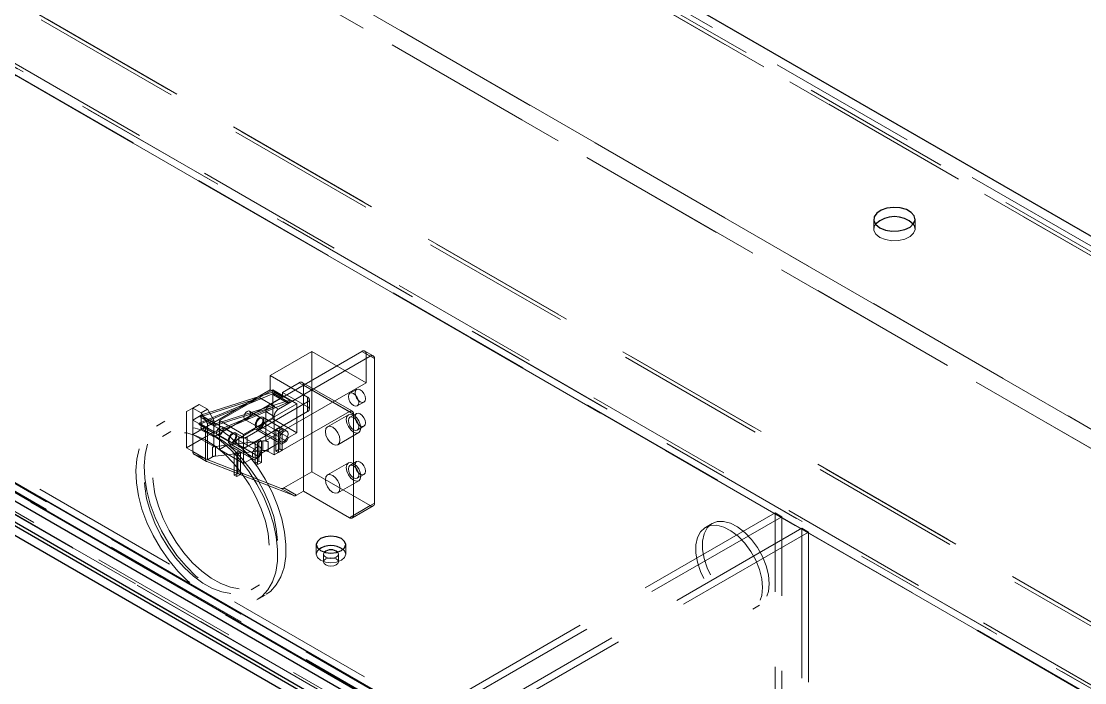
# Model space of a CAD drawing. Header units: millimetres. Extents: x 108 to 5832, y 144 to 4056.
# Drawn here: x 4600.6 to 4780.8, y 3245.9 to 3357.9 of the extents above; entities that cross this region are included whole.
import ezdxf

# ---------------------------------------------------------------- set-up
doc = ezdxf.new("R2010")
doc.units = ezdxf.units.MM
doc.header["$LTSCALE"] = 20
doc.linetypes.add('HIDDEN', pattern=[1.905, 1.27, -0.635])

msp = doc.modelspace()

# ---------------------------------------------------------------- linework, layer by layer
at = {"color": 1, "linetype": 'HIDDEN', "lineweight": 18}
for p, q in [((4136.91, 3690.52), (5317.77, 3008.81)), ((4108.62, 3674.19), (5289.49, 2992.49)), ((4176.5, 3667.66), (5316.36, 3009.63)), ((5317.36, 3009.73), (4177.09, 3667.99)), ((5344.64, 2994.94), (4180.75, 3666.84)), ((4136.91, 3661.12), (5317.77, 2979.42)), ((4135.49, 3658.67), (5316.36, 2976.97)), ((4151.05, 3652.96), (5290.9, 2994.94)), ((4108.62, 3644.79), (5289.49, 2963.09)), ((4109.04, 3643.88), (5289.9, 2962.18)), ((4110.04, 3643.97), (5290.9, 2962.27)), ((4116.05, 3629.24), (5279.51, 2957.59)), ((5280.59, 2957.57), (4116.77, 3629.43)), ((4115.83, 3628.06), (5280.01, 2955.99)), ((5279.51, 2956.28), (4116.05, 3627.93)), ((5279.56, 2956.33), (4116.23, 3627.9)), ((4116.97, 3628.71), (5281.15, 2956.65)), ((4054.96, 3593.97), (5218.42, 2922.32)), ((4054.96, 3592.67), (5218.42, 2921.01)), ((5218.14, 2920.85), (4054.96, 3592.34)), ((5219.69, 2923.05), (4065.28, 3589.48)), ((5219.69, 2921.75), (4065.28, 3588.17)), ((4059.34, 3586.22), (5213.75, 2919.79)), ((4059.38, 3586.12), (5213.8, 2919.7)), ((5213.9, 2919.71), (4059.48, 3586.13)), ((4059.48, 3584.83), (5213.9, 2918.4)), ((4668.76, 3234.9), (4496.22, 3334.5)), ((4745.05, 3324.36), (4745.05, 3322.72)), ((4752.05, 3322.72), (4752.05, 3324.36)), ((4649.84, 3301.98), (4642.77, 3297.9)), ((4658.33, 3301.98), (4642.77, 3293)), ((4644.18, 3292.19), (4659.74, 3301.17)), ((4649.84, 3301.98), (4659.03, 3296.68)), ((4649.84, 3301.98), (4649.84, 3281.57)), ((4659.74, 3301.17), (4658.33, 3301.98)), ((4660.24, 3301.22), (4658.83, 3302.03)), ((4659.03, 3301.58), (4660.45, 3300.76)), ((4659.03, 3296.68), (4659.03, 3301.58)), ((4660.45, 3300.76), (4660.45, 3276.26)), ((4649.13, 3294.23), (4642.77, 3297.9)), ((4642.77, 3295.45), (4642.77, 3297.9)), ((4659.03, 3296.68), (4642.06, 3286.88)), ((4647.72, 3296.68), (4644.89, 3295.04)), ((4647.72, 3296.68), (4656.21, 3291.78)), ((4656.71, 3291.83), (4648.22, 3296.73)), ((4648.43, 3278.3), (4648.43, 3296.27)), ((4656.91, 3291.37), (4648.43, 3296.27)), ((4643.34, 3294.83), (4630.74, 3289.57)), ((4630.77, 3289.83), (4641.03, 3294.12)), ((4641.03, 3294.12), (4630.92, 3290.9)), ((4630.96, 3291.17), (4643.55, 3295.17)), ((4642.77, 3295.45), (4631.1, 3288.72)), ((4644.89, 3294.23), (4633.22, 3287.49)), ((4634.18, 3290.25), (4643.23, 3295.47)), ((4643.58, 3292.65), (4641.03, 3294.12)), ((4644.89, 3294.23), (4642.77, 3295.45)), ((4643.23, 3295.47), (4647.33, 3293.11)), ((4643.23, 3295.47), (4643.23, 3290.57)), ((4643.34, 3294.64), (4643.34, 3294.83)), ((4643.34, 3294.83), (4645.88, 3293.36)), ((4643.55, 3294.76), (4643.34, 3294.64)), ((4643.34, 3294.64), (4645.88, 3293.17)), ((4643.55, 3295.17), (4646.09, 3293.7)), ((4643.55, 3295.17), (4643.55, 3294.76)), ((4643.55, 3294.76), (4646.09, 3293.29)), ((4644.89, 3294.23), (4644.89, 3295.04)), ((4649.13, 3292.59), (4644.89, 3295.04)), ((4649.13, 3292.59), (4649.13, 3294.23)), ((4649.43, 3292.19), (4649.43, 3293.82)), ((4657.42, 3295.55), (4656.29, 3294.9)), ((4629.69, 3292.39), (4628.63, 3291.78)), ((4628.63, 3291.78), (4629.69, 3292.39)), ((4630.75, 3293), (4629.69, 3292.39)), ((4629.69, 3292.39), (4630.75, 3293)), ((4629.69, 3292.39), (4631.1, 3291.58)), ((4629.69, 3292.39), (4629.69, 3287.9)), ((4632.16, 3292.19), (4630.75, 3293)), ((4631.1, 3291.58), (4632.16, 3292.19)), ((4632.16, 3292.19), (4633.22, 3290.35)), ((4645.88, 3293.36), (4633.29, 3288.1)), ((4633.31, 3288.36), (4643.58, 3292.65)), ((4643.58, 3292.65), (4633.46, 3289.43)), ((4633.51, 3289.7), (4646.09, 3293.7)), ((4638.28, 3287.88), (4647.33, 3293.11)), ((4638.88, 3287.49), (4649.13, 3293.41)), ((4642.77, 3293), (4644.18, 3292.19)), ((4645.88, 3293.17), (4645.88, 3293.36)), ((4646.09, 3293.29), (4645.88, 3293.17)), ((4646.09, 3293.7), (4646.09, 3293.29)), ((4647.33, 3293.11), (4647.33, 3288.21)), ((4649.13, 3293.41), (4649.13, 3291.78)), ((4657.54, 3292.74), (4658.67, 3293.39)), ((4628.63, 3291.78), (4628.63, 3285.66)), ((4631.1, 3291.17), (4629.69, 3290.35)), ((4631.81, 3289.13), (4629.69, 3290.35)), ((4630.92, 3290.9), (4630.96, 3291.17)), ((4630.92, 3290.9), (4633.46, 3289.43)), ((4630.96, 3291.17), (4633.51, 3289.7)), ((4632.16, 3289.74), (4631.1, 3291.58)), ((4631.1, 3291.17), (4637.47, 3287.49)), ((4631.1, 3288.72), (4631.1, 3291.17)), ((4633.22, 3290.35), (4632.16, 3289.74)), ((4633.22, 3290.35), (4633.22, 3285.86)), ((4634.18, 3290.25), (4638.28, 3287.88)), ((4634.18, 3285.35), (4634.18, 3290.25)), ((4638.48, 3290.47), (4640.6, 3289.25)), ((4638.88, 3285.86), (4649.13, 3291.78)), ((4641.4, 3290.63), (4639.28, 3291.86)), ((4645.63, 3288.48), (4641.53, 3290.85)), ((4643.23, 3290.57), (4641.78, 3289.74)), ((4643.48, 3290.96), (4642.06, 3291.78)), ((4642.06, 3286.88), (4642.06, 3291.78)), ((4643.23, 3290.57), (4647.33, 3288.21)), ((4656.21, 3291.78), (4643.48, 3284.43)), ((4643.48, 3284.43), (4643.48, 3290.96)), ((4656.04, 3291.25), (4652.5, 3289.21)), ((4657.42, 3291.47), (4656.29, 3290.82)), ((4656.91, 3274.22), (4656.91, 3291.37)), ((4624.96, 3290.14), (4623.54, 3289.32)), ((4625.96, 3288.41), (4624.54, 3287.59)), ((4629.69, 3287.9), (4631.81, 3289.13)), ((4630.74, 3289.57), (4630.77, 3289.83)), ((4630.74, 3289.57), (4633.29, 3288.1)), ((4630.77, 3289.83), (4633.31, 3288.36)), ((4631.1, 3288.72), (4633.22, 3287.49)), ((4631.81, 3289.13), (4631.81, 3287.49)), ((4632.16, 3289.74), (4632.16, 3283.61)), ((4633.46, 3289.43), (4633.51, 3289.7)), ((4636.81, 3287.98), (4634.68, 3289.21)), ((4640.22, 3288.84), (4637.18, 3287.08)), ((4644.33, 3286.47), (4640.22, 3288.84)), ((4640.58, 3288.63), (4640.22, 3288.84)), ((4640.48, 3289.03), (4644.58, 3286.66)), ((4641.43, 3289.12), (4640.58, 3288.63)), ((4644.68, 3286.27), (4640.58, 3288.63)), ((4641.78, 3289.74), (4641.43, 3289.12)), ((4645.53, 3286.76), (4641.43, 3289.12)), ((4645.88, 3287.37), (4641.78, 3289.74)), ((4643.76, 3288.76), (4644.4, 3289.12)), ((4643.76, 3285.08), (4643.76, 3288.76)), ((4643.76, 3288.76), (4644.18, 3288.51)), ((4644.18, 3288.51), (4644.82, 3288.88)), ((4644.18, 3284.84), (4644.18, 3288.51)), ((4644.4, 3289.12), (4644.4, 3285.45)), ((4644.4, 3289.12), (4644.82, 3288.88)), ((4644.82, 3288.88), (4644.82, 3285.21)), ((4657.54, 3288.65), (4658.67, 3289.31)), ((4631.81, 3287.49), (4628.63, 3285.66)), ((4633.22, 3285.86), (4629.69, 3287.9)), ((4629.69, 3287.9), (4629.69, 3285.01)), ((4633.22, 3288.31), (4631.81, 3287.49)), ((4631.81, 3283.79), (4631.81, 3287.49)), ((4633.22, 3288.31), (4637.47, 3285.86)), ((4633.29, 3288.1), (4633.31, 3288.36)), ((4633.52, 3285.89), (4641.54, 3286.82)), ((4633.88, 3287.82), (4636.01, 3286.59)), ((4637.18, 3287.08), (4636.83, 3286.47)), ((4641.03, 3285.83), (4636.93, 3288.2)), ((4641.29, 3284.72), (4637.18, 3287.08)), ((4637.47, 3287.49), (4637.47, 3285.86)), ((4638.28, 3282.98), (4638.28, 3287.88)), ((4638.88, 3285.86), (4638.88, 3287.49)), ((4640.22, 3286.72), (4640.86, 3287.08)), ((4640.22, 3283.04), (4640.22, 3286.72)), ((4640.22, 3286.72), (4640.65, 3286.47)), ((4640.65, 3286.47), (4641.29, 3286.84)), ((4640.86, 3287.08), (4640.86, 3283.41)), ((4640.86, 3287.08), (4641.29, 3286.84)), ((4641.29, 3286.84), (4641.29, 3283.16)), ((4641.54, 3285.19), (4641.54, 3286.82)), ((4642.06, 3286.88), (4642.44, 3286.66)), ((4642.44, 3286.66), (4642.44, 3285.03)), ((4645.53, 3286.76), (4644.68, 3286.27)), ((4645.88, 3287.37), (4645.53, 3286.76)), ((4647.33, 3288.21), (4645.88, 3287.37)), ((4654.25, 3286.18), (4657.79, 3288.22)), ((4628.63, 3285.66), (4632.16, 3283.61)), ((4629.69, 3285.01), (4631.81, 3283.79)), ((4633.01, 3285.74), (4633.22, 3285.86)), ((4633.01, 3284.1), (4633.01, 3285.74)), ((4633.52, 3285.89), (4633.52, 3284.26)), ((4641.54, 3285.19), (4633.52, 3284.26)), ((4635.63, 3286.19), (4634.18, 3285.35)), ((4634.18, 3285.35), (4638.28, 3282.98)), ((4639.73, 3283.82), (4635.63, 3286.19)), ((4635.98, 3285.98), (4635.63, 3286.19)), ((4635.88, 3286.38), (4639.98, 3284.01)), ((4636.83, 3286.47), (4635.98, 3285.98)), ((4640.08, 3283.61), (4635.98, 3285.98)), ((4636.69, 3284.68), (4637.33, 3285.04)), ((4640.93, 3284.1), (4636.83, 3286.47)), ((4637.11, 3284.43), (4637.75, 3284.8)), ((4637.33, 3285.04), (4637.33, 3281.37)), ((4637.33, 3285.04), (4637.75, 3284.8)), ((4637.75, 3284.8), (4637.75, 3281.12)), ((4640.65, 3282.8), (4640.65, 3286.47)), ((4644.33, 3286.47), (4641.29, 3284.72)), ((4643.48, 3284.43), (4642.44, 3285.03)), ((4644.4, 3285.45), (4643.76, 3285.08)), ((4643.76, 3285.08), (4644.18, 3284.84)), ((4644.82, 3285.21), (4644.18, 3284.84)), ((4644.68, 3286.27), (4644.33, 3286.47)), ((4644.4, 3285.45), (4644.82, 3285.21)), ((4629.9, 3284.56), (4632.02, 3283.33)), ((4632.06, 3283.31), (4629.94, 3284.54)), ((4644.66, 3278.77), (4629.94, 3284.54)), ((4646.78, 3277.55), (4632.06, 3283.31)), ((4633.01, 3284.1), (4632.16, 3283.61)), ((4636.69, 3281), (4636.69, 3284.68)), ((4636.69, 3284.68), (4637.11, 3284.43)), ((4637.11, 3280.76), (4637.11, 3284.43)), ((4639.73, 3283.82), (4638.28, 3282.98)), ((4640.08, 3283.61), (4639.73, 3283.82)), ((4640.93, 3284.1), (4640.08, 3283.61)), ((4640.86, 3283.41), (4640.22, 3283.04)), ((4640.22, 3283.04), (4640.65, 3282.8)), ((4641.29, 3283.16), (4640.65, 3282.8)), ((4640.86, 3283.41), (4641.29, 3283.16)), ((4641.29, 3284.72), (4640.93, 3284.1)), ((4656.04, 3283.09), (4652.5, 3281.05)), ((4657.42, 3283.31), (4656.29, 3282.65)), ((4637.33, 3281.37), (4636.69, 3281)), ((4637.33, 3281.37), (4637.75, 3281.12)), ((4649.84, 3281.57), (4645.11, 3278.84)), ((4649.84, 3281.57), (4659.74, 3275.86)), ((4636.69, 3281), (4637.11, 3280.76)), ((4637.75, 3281.12), (4637.11, 3280.76)), ((4654.25, 3278.01), (4657.79, 3280.06)), ((4657.54, 3280.49), (4658.67, 3281.14)), ((4644.66, 3278.77), (4646.78, 3277.55)), ((4647.24, 3277.62), (4645.11, 3278.84)), ((4647.24, 3277.62), (4648.43, 3278.3)), ((4648.43, 3278.3), (4656.21, 3273.81)), ((4659.74, 3275.86), (4656.21, 3273.81)), ((4656.71, 3273.76), (4660.24, 3275.81)), ((4656.91, 3274.22), (4660.45, 3276.26)), ((4728.33, 3274.64), (4674.17, 3243.37)), ((4728.33, 3274.64), (4729.46, 3273.98)), ((4728.33, 3146.93), (4728.33, 3274.64)), ((4729.46, 3273.98), (4675.3, 3242.72)), ((4717.68, 3272.83), (4716.55, 3272.17)), ((4729.46, 3146.28), (4729.46, 3273.98)), ((4678.69, 3240.76), (4732.86, 3272.02)), ((4679.82, 3240.1), (4733.99, 3271.37)), ((4733.99, 3271.37), (4732.86, 3272.02)), ((4732.86, 3272.02), (4732.86, 3144.32)), ((4733.99, 3271.37), (4733.99, 3143.66)), ((4650.59, 3269.25), (4650.59, 3267.62)), ((4655.59, 3267.62), (4655.59, 3269.25)), ((4651.84, 3267.62), (4651.84, 3266.31)), ((4654.34, 3266.31), (4654.34, 3267.62)), ((4639.54, 3261.61), (4640.96, 3262.43)), ((4640.54, 3259.88), (4641.96, 3260.69)), ((4724.55, 3258.32), (4725.68, 3258.97))]:
    msp.add_line(p, q, dxfattribs=at)
at = {"color": 7, "linetype": 'Continuous', "lineweight": 25}
for p, q in [((5344.64, 2996.57), (4180.75, 3668.47)), ((4053.47, 3595), (5217.37, 2923.09)), ((4053.47, 3593.36), (5217.37, 2921.46)), ((4300.95, 3444.82), (5213, 2918.31)), ((4665.22, 3232.86), (4492.69, 3332.46))]:
    msp.add_line(p, q, dxfattribs=at)
at = {"color": 8, "linetype": 'Continuous', "lineweight": 25}
for p, q in [((4300.95, 3449.03), (5217.01, 2920.2)), ((4300.95, 3445.43), (5212.62, 2919.13))]:
    msp.add_line(p, q, dxfattribs=at)
at = {"color": 7, "linetype": 'Continuous', "lineweight": 25, "flags": 128}
for points in [[(4746.08, 3322.93), (4747.02, 3322.54), (4748.12, 3322.35), (4749.27, 3322.38), (4750.34, 3322.62), (4751.22, 3323.05), (4751.81, 3323.62), (4752.05, 3324.27), (4751.91, 3324.93), (4751.4, 3325.53), (4750.59, 3326), (4749.55, 3326.29), (4748.41, 3326.38), (4747.28, 3326.24), (4746.29, 3325.9), (4745.55, 3325.39), (4745.13, 3324.77), (4745.08, 3324.11), (4745.41, 3323.47), (4746.08, 3322.93)], [(4651.33, 3268.23), (4652.14, 3267.92), (4653.09, 3267.81), (4654.05, 3267.92), (4654.86, 3268.23), (4655.4, 3268.7), (4655.59, 3269.25), (4655.4, 3269.8), (4654.86, 3270.27), (4654.05, 3270.58), (4653.09, 3270.69), (4652.14, 3270.58), (4651.33, 3270.27), (4650.78, 3269.8), (4650.59, 3269.25), (4650.78, 3268.7), (4651.33, 3268.23)]]:
    msp.add_lwpolyline(points, dxfattribs=at)
at = {"color": 1, "linetype": 'HIDDEN', "lineweight": 18, "flags": 128}
for points in [[(4745.35, 3323.54), (4745.13, 3323.14), (4745.08, 3322.47), (4745.41, 3321.84), (4746.08, 3321.3)], [(4746.08, 3321.3), (4747.02, 3320.91), (4748.12, 3320.72), (4749.27, 3320.75), (4750.34, 3320.99), (4751.22, 3321.42), (4751.81, 3321.99), (4752.05, 3322.64), (4751.91, 3323.3), (4751.75, 3323.54)], [(4658.93, 3293.96), (4658.86, 3294.39), (4658.67, 3294.83), (4658.38, 3295.22), (4658.04, 3295.49), (4657.71, 3295.61), (4657.42, 3295.55), (4657.23, 3295.33), (4657.16, 3294.98), (4657.23, 3294.55), (4657.42, 3294.11), (4657.71, 3293.72), (4658.04, 3293.45), (4658.38, 3293.33), (4658.67, 3293.39), (4658.86, 3293.61), (4658.93, 3293.96)], [(4657.8, 3293.31), (4657.73, 3293.74), (4657.54, 3294.18), (4657.25, 3294.57), (4656.91, 3294.84), (4656.57, 3294.96), (4656.29, 3294.9), (4656.1, 3294.68), (4656.03, 3294.33), (4656.1, 3293.9), (4656.29, 3293.46), (4656.57, 3293.07), (4656.91, 3292.8), (4657.25, 3292.68), (4657.54, 3292.74), (4657.73, 3292.96), (4657.8, 3293.31)], [(4645.46, 3269.24), (4645.24, 3271.38), (4644.76, 3273.6), (4644.05, 3275.87), (4643.11, 3278.12), (4641.96, 3280.32), (4640.63, 3282.41), (4639.15, 3284.35), (4637.55, 3286.1), (4635.86, 3287.63), (4634.12, 3288.89), (4632.36, 3289.87), (4630.63, 3290.54), (4628.96, 3290.88), (4627.39, 3290.9), (4625.94, 3290.59), (4624.65, 3289.95), (4623.56, 3289), (4622.67, 3287.77), (4622.01, 3286.27), (4621.6, 3284.54), (4621.44, 3282.61), (4621.53, 3280.53), (4621.88, 3278.35), (4622.48, 3276.1), (4623.31, 3273.83), (4624.35, 3271.6), (4625.6, 3269.45), (4627, 3267.43), (4628.55, 3265.58), (4630.2, 3263.93), (4631.92, 3262.54), (4633.67, 3261.41), (4635.42, 3260.59), (4637.12, 3260.08), (4638.75, 3259.9), (4640.27, 3260.05), (4641.64, 3260.52), (4642.83, 3261.32), (4643.83, 3262.41), (4644.6, 3263.78), (4645.14, 3265.4), (4645.43, 3267.23), (4645.46, 3269.24)], [(4638.32, 3290.84), (4638.36, 3291.11), (4638.48, 3291.4), (4638.66, 3291.64), (4638.88, 3291.82), (4639.1, 3291.89), (4639.28, 3291.86), (4639.4, 3291.72), (4639.45, 3291.49), (4639.4, 3291.22), (4639.28, 3290.93), (4639.1, 3290.69), (4638.88, 3290.51), (4638.66, 3290.44), (4638.48, 3290.47), (4638.36, 3290.61), (4638.32, 3290.84)], [(4640.26, 3289.51), (4640.32, 3289.87), (4640.48, 3290.24), (4640.72, 3290.57), (4641, 3290.8), (4641.29, 3290.9), (4641.53, 3290.85), (4641.69, 3290.67), (4641.74, 3290.37), (4641.69, 3290.01), (4641.53, 3289.64), (4641.29, 3289.31), (4641, 3289.08), (4640.72, 3288.98), (4640.48, 3289.03), (4640.32, 3289.22), (4640.26, 3289.51)], [(4641.57, 3290.27), (4641.53, 3290.49), (4641.4, 3290.63), (4641.22, 3290.67), (4641, 3290.59), (4640.79, 3290.42), (4640.6, 3290.17), (4640.48, 3289.89), (4640.44, 3289.61), (4640.48, 3289.39), (4640.6, 3289.25), (4640.79, 3289.21), (4641, 3289.29), (4641.22, 3289.46), (4641.4, 3289.71), (4641.53, 3289.99), (4641.57, 3290.27)], [(4658.15, 3289.02), (4658.06, 3289.62), (4657.79, 3290.24), (4657.39, 3290.78), (4656.91, 3291.17), (4656.44, 3291.33), (4656.04, 3291.25), (4655.77, 3290.94), (4655.67, 3290.45), (4655.77, 3289.85), (4656.04, 3289.23), (4656.44, 3288.69), (4656.91, 3288.31), (4657.39, 3288.14), (4657.79, 3288.22), (4658.06, 3288.53), (4658.15, 3289.02)], [(4657.8, 3289.23), (4657.73, 3289.66), (4657.54, 3290.1), (4657.25, 3290.48), (4656.91, 3290.76), (4656.57, 3290.87), (4656.29, 3290.82), (4656.1, 3290.6), (4656.03, 3290.25), (4656.1, 3289.82), (4656.29, 3289.38), (4656.57, 3288.99), (4656.91, 3288.72), (4657.25, 3288.6), (4657.54, 3288.65), (4657.73, 3288.87), (4657.8, 3289.23)], [(4658.93, 3289.88), (4658.86, 3290.31), (4658.67, 3290.75), (4658.38, 3291.14), (4658.04, 3291.41), (4657.71, 3291.53), (4657.42, 3291.47), (4657.23, 3291.25), (4657.16, 3290.9), (4657.23, 3290.47), (4657.42, 3290.03), (4657.71, 3289.64), (4658.04, 3289.37), (4658.38, 3289.25), (4658.67, 3289.31), (4658.86, 3289.53), (4658.93, 3289.88)], [(4644.04, 3268.42), (4643.82, 3270.56), (4643.35, 3272.79), (4642.63, 3275.05), (4641.69, 3277.31), (4640.55, 3279.5), (4639.22, 3281.59), (4637.74, 3283.54), (4636.13, 3285.29), (4634.45, 3286.81), (4632.7, 3288.08), (4630.95, 3289.05), (4629.22, 3289.72), (4627.55, 3290.07), (4625.97, 3290.09), (4624.53, 3289.77), (4623.24, 3289.14), (4622.14, 3288.19), (4621.25, 3286.95), (4620.6, 3285.45), (4620.18, 3283.72), (4620.02, 3281.8), (4620.12, 3279.72), (4620.47, 3277.53), (4621.06, 3275.28), (4621.89, 3273.02), (4622.94, 3270.78), (4624.18, 3268.64), (4625.59, 3266.61), (4627.13, 3264.76), (4628.78, 3263.12), (4630.5, 3261.72), (4632.26, 3260.6), (4634, 3259.77), (4635.71, 3259.26), (4637.34, 3259.08), (4638.85, 3259.23), (4640.22, 3259.71), (4641.42, 3260.5), (4642.41, 3261.59), (4643.19, 3262.97), (4643.72, 3264.58), (4644.01, 3266.42), (4644.04, 3268.42)], [(4644.05, 3269.97), (4643.83, 3271.95), (4643.38, 3274.01), (4642.69, 3276.11), (4641.79, 3278.19), (4640.69, 3280.2), (4639.42, 3282.1), (4638.01, 3283.85), (4636.49, 3285.4), (4634.91, 3286.71), (4633.29, 3287.76), (4631.67, 3288.52), (4630.09, 3288.97), (4628.6, 3289.11), (4627.22, 3288.92), (4625.98, 3288.42), (4624.92, 3287.61), (4624.06, 3286.52), (4623.42, 3285.17), (4623.01, 3283.58), (4622.85, 3281.81), (4622.94, 3279.89), (4623.27, 3277.86), (4623.85, 3275.77), (4624.65, 3273.68), (4625.65, 3271.63), (4626.84, 3269.66), (4628.18, 3267.83), (4629.65, 3266.18), (4631.21, 3264.75), (4632.81, 3263.56), (4634.44, 3262.65), (4636.04, 3262.05), (4637.58, 3261.75), (4639.02, 3261.78), (4640.33, 3262.12), (4641.49, 3262.78), (4642.45, 3263.73), (4643.2, 3264.96), (4643.73, 3266.43), (4644.01, 3268.11), (4644.05, 3269.97)], [(4633.72, 3288.19), (4633.76, 3288.46), (4633.88, 3288.74), (4634.07, 3288.99), (4634.28, 3289.17), (4634.5, 3289.24), (4634.68, 3289.21), (4634.81, 3289.06), (4634.85, 3288.84), (4634.81, 3288.56), (4634.68, 3288.28), (4634.5, 3288.03), (4634.28, 3287.86), (4634.07, 3287.78), (4633.88, 3287.82), (4633.76, 3287.96), (4633.72, 3288.19)], [(4644.36, 3287.14), (4644.42, 3287.51), (4644.58, 3287.88), (4644.82, 3288.2), (4645.1, 3288.43), (4645.39, 3288.53), (4645.63, 3288.48), (4645.79, 3288.3), (4645.85, 3288), (4645.79, 3287.64), (4645.63, 3287.27), (4645.39, 3286.95), (4645.1, 3286.72), (4644.82, 3286.62), (4644.58, 3286.66), (4644.42, 3286.85), (4644.36, 3287.14)], [(4654.61, 3286.98), (4654.52, 3287.58), (4654.25, 3288.2), (4653.85, 3288.74), (4653.38, 3289.12), (4652.9, 3289.29), (4652.5, 3289.21), (4652.23, 3288.9), (4652.14, 3288.41), (4652.23, 3287.81), (4652.5, 3287.19), (4652.9, 3286.65), (4653.38, 3286.27), (4653.85, 3286.1), (4654.25, 3286.18), (4654.52, 3286.49), (4654.61, 3286.98)], [(4642.63, 3269.15), (4642.42, 3271.13), (4641.97, 3273.2), (4641.28, 3275.29), (4640.37, 3277.37), (4639.27, 3279.39), (4638, 3281.29), (4636.59, 3283.03), (4635.08, 3284.58), (4633.49, 3285.9), (4631.87, 3286.94), (4630.25, 3287.7), (4628.68, 3288.16), (4627.18, 3288.29), (4625.8, 3288.11), (4624.56, 3287.6), (4623.5, 3286.8), (4622.64, 3285.7), (4622, 3284.35), (4621.6, 3282.77), (4621.44, 3280.99), (4621.53, 3279.07), (4621.86, 3277.04), (4622.43, 3274.96), (4623.23, 3272.86), (4624.24, 3270.81), (4625.43, 3268.85), (4626.77, 3267.02), (4628.24, 3265.36), (4629.79, 3263.93), (4631.4, 3262.74), (4633.02, 3261.84), (4634.62, 3261.23), (4636.16, 3260.93), (4637.61, 3260.96), (4638.92, 3261.31), (4640.07, 3261.96), (4641.04, 3262.92), (4641.79, 3264.14), (4642.31, 3265.61), (4642.6, 3267.3), (4642.63, 3269.15)], [(4635.66, 3286.86), (4635.72, 3287.22), (4635.88, 3287.59), (4636.12, 3287.92), (4636.41, 3288.15), (4636.69, 3288.24), (4636.93, 3288.2), (4637.09, 3288.01), (4637.15, 3287.72), (4637.09, 3287.36), (4636.93, 3286.98), (4636.69, 3286.66), (4636.41, 3286.43), (4636.12, 3286.33), (4635.88, 3286.38), (4635.72, 3286.56), (4635.66, 3286.86)], [(4636.97, 3287.61), (4636.93, 3287.84), (4636.81, 3287.98), (4636.62, 3288.02), (4636.41, 3287.94), (4636.19, 3287.77), (4636.01, 3287.52), (4635.88, 3287.24), (4635.84, 3286.96), (4635.88, 3286.74), (4636.01, 3286.59), (4636.19, 3286.56), (4636.41, 3286.63), (4636.62, 3286.81), (4636.81, 3287.06), (4636.93, 3287.34), (4636.97, 3287.61)], [(4639.77, 3284.49), (4639.82, 3284.85), (4639.98, 3285.22), (4640.22, 3285.55), (4640.51, 3285.78), (4640.79, 3285.88), (4641.03, 3285.83), (4641.19, 3285.64), (4641.25, 3285.35), (4641.19, 3284.99), (4641.03, 3284.62), (4640.79, 3284.29), (4640.51, 3284.06), (4640.22, 3283.96), (4639.98, 3284.01), (4639.82, 3284.2), (4639.77, 3284.49)], [(4658.15, 3280.86), (4658.06, 3281.46), (4657.79, 3282.08), (4657.39, 3282.62), (4656.91, 3283), (4656.44, 3283.16), (4656.04, 3283.09), (4655.77, 3282.78), (4655.67, 3282.29), (4655.77, 3281.68), (4656.04, 3281.07), (4656.44, 3280.52), (4656.91, 3280.14), (4657.39, 3279.98), (4657.79, 3280.06), (4658.06, 3280.36), (4658.15, 3280.86)], [(4658.93, 3281.71), (4658.86, 3282.14), (4658.67, 3282.58), (4658.38, 3282.97), (4658.04, 3283.24), (4657.71, 3283.36), (4657.42, 3283.31), (4657.23, 3283.09), (4657.16, 3282.73), (4657.23, 3282.3), (4657.42, 3281.86), (4657.71, 3281.48), (4658.04, 3281.2), (4658.38, 3281.09), (4658.67, 3281.14), (4658.86, 3281.36), (4658.93, 3281.71)], [(4657.8, 3281.06), (4657.73, 3281.49), (4657.54, 3281.93), (4657.25, 3282.32), (4656.91, 3282.59), (4656.57, 3282.71), (4656.29, 3282.65), (4656.1, 3282.43), (4656.03, 3282.08), (4656.1, 3281.65), (4656.29, 3281.21), (4656.57, 3280.82), (4656.91, 3280.55), (4657.25, 3280.43), (4657.54, 3280.49), (4657.73, 3280.71), (4657.8, 3281.06)], [(4654.61, 3278.82), (4654.52, 3279.42), (4654.25, 3280.04), (4653.85, 3280.58), (4653.38, 3280.96), (4652.9, 3281.12), (4652.5, 3281.05), (4652.23, 3280.74), (4652.14, 3280.24), (4652.23, 3279.64), (4652.5, 3279.02), (4652.9, 3278.48), (4653.38, 3278.1), (4653.85, 3277.94), (4654.25, 3278.01), (4654.52, 3278.32), (4654.61, 3278.82)], [(4726.21, 3261.98), (4726.08, 3263.46), (4725.69, 3265.03), (4725.06, 3266.6), (4724.21, 3268.11), (4723.2, 3269.49), (4722.07, 3270.67), (4720.86, 3271.59), (4719.64, 3272.22), (4718.46, 3272.52), (4717.38, 3272.49), (4716.45, 3272.11), (4715.7, 3271.41), (4715.19, 3270.43), (4714.93, 3269.2), (4714.93, 3267.79), (4715.19, 3266.26), (4715.7, 3264.68), (4716.45, 3263.12), (4717.38, 3261.67), (4718.46, 3260.39), (4719.64, 3259.33), (4720.86, 3258.55), (4722.07, 3258.08), (4723.2, 3257.95), (4724.21, 3258.15), (4725.06, 3258.69), (4725.69, 3259.54), (4726.08, 3260.65), (4726.21, 3261.98)], [(4727.34, 3262.63), (4727.21, 3264.11), (4726.82, 3265.68), (4726.19, 3267.25), (4725.35, 3268.76), (4724.33, 3270.14), (4723.2, 3271.32), (4721.99, 3272.25), (4720.77, 3272.87), (4719.59, 3273.18), (4718.51, 3273.14), (4717.58, 3272.76), (4716.84, 3272.07), (4716.32, 3271.08), (4716.06, 3269.85), (4716.06, 3268.44), (4716.32, 3266.91), (4716.84, 3265.33), (4717.58, 3263.78), (4718.51, 3262.33), (4719.59, 3261.04), (4720.77, 3259.98), (4721.99, 3259.2), (4723.2, 3258.73), (4724.33, 3258.6), (4725.35, 3258.81), (4726.19, 3259.35), (4726.82, 3260.19), (4727.21, 3261.31), (4727.34, 3262.63)], [(4651.03, 3268.43), (4650.78, 3268.17), (4650.59, 3267.62), (4650.78, 3267.06), (4651.33, 3266.6)], [(4651.33, 3266.6), (4652.14, 3266.28), (4653.09, 3266.17), (4654.05, 3266.28), (4654.86, 3266.6), (4655.4, 3267.06), (4655.59, 3267.62), (4655.4, 3268.17), (4655.16, 3268.43)], [(4651.99, 3267.95), (4651.94, 3267.89), (4651.84, 3267.62), (4651.94, 3267.34), (4652.21, 3267.11)], [(4653.98, 3266.82), (4654.25, 3266.59), (4654.34, 3266.31), (4654.25, 3266.03), (4653.98, 3265.8), (4653.57, 3265.64), (4653.09, 3265.59), (4652.62, 3265.64), (4652.21, 3265.8), (4651.94, 3266.03), (4651.84, 3266.31), (4651.94, 3266.59), (4652.21, 3266.82), (4652.62, 3266.98), (4653.09, 3267.03), (4653.57, 3266.98), (4653.98, 3266.82)], [(4652.21, 3267.11), (4652.62, 3266.95), (4653.09, 3266.89), (4653.57, 3266.95), (4653.98, 3267.11), (4654.25, 3267.34), (4654.34, 3267.62), (4654.25, 3267.89), (4654.2, 3267.95)]]:
    msp.add_lwpolyline(points, dxfattribs=at)
at = {"color": 7, "linetype": 'Continuous', "lineweight": 25}
for centre, radius, start, end in [((4748.55, 3320.17), 4.65, 46.4615, 133.5385), ((4653.09, 3265.64), 3.47, 53.5907, 126.4089), ((4653.09, 3266.7), 1.67, 48.7198, 131.2802)]:
    msp.add_arc(centre, radius, start, end, dxfattribs=at)
at = {"color": 1, "linetype": 'HIDDEN', "lineweight": 18}
for centre, radius, start, end in [((4658.6, 3301.65), 0.437, 350.7883, 129.198), ((4660.02, 3300.83), 0.437, 350.7883, 129.198), ((4648, 3296.34), 0.437, 350.7887, 129.2094), ((4648.98, 3293.82), 0.437, 290.777, 69.2289), ((4643.6, 3291.71), 1.54, 122.6093, 177.3917), ((4645.01, 3290.89), 1.54, 122.6093, 177.3917), ((4648.98, 3292.19), 0.437, 290.777, 69.2289), ((4656.48, 3291.44), 0.437, 350.7887, 129.2094), ((4638.17, 3288.86), 1.54, 242.6047, 297.3943), ((4641.74, 3285.32), 1.52, 62.5003, 97.6723), ((4630.16, 3284.96), 0.477, 173.1108, 242.4286), ((4633.65, 3284.56), 1.34, 95.6432, 118.6915), ((4638.17, 3287.22), 1.54, 242.6047, 297.3943), ((4641.74, 3283.68), 1.52, 62.5003, 97.6723), ((4632.28, 3283.73), 0.477, 173.1108, 242.4286), ((4633.65, 3282.93), 1.34, 95.6432, 118.6915), ((4644.81, 3279.28), 0.535, 253.4376, 304.3949), ((4646.93, 3278.06), 0.535, 253.4376, 304.3949), ((4660.02, 3276.19), 0.437, 230.8038, 9.2188), ((4656.48, 3274.15), 0.437, 230.8038, 9.2188)]:
    msp.add_arc(centre, radius, start, end, dxfattribs=at)

doc.saveas('drawing.dxf')
